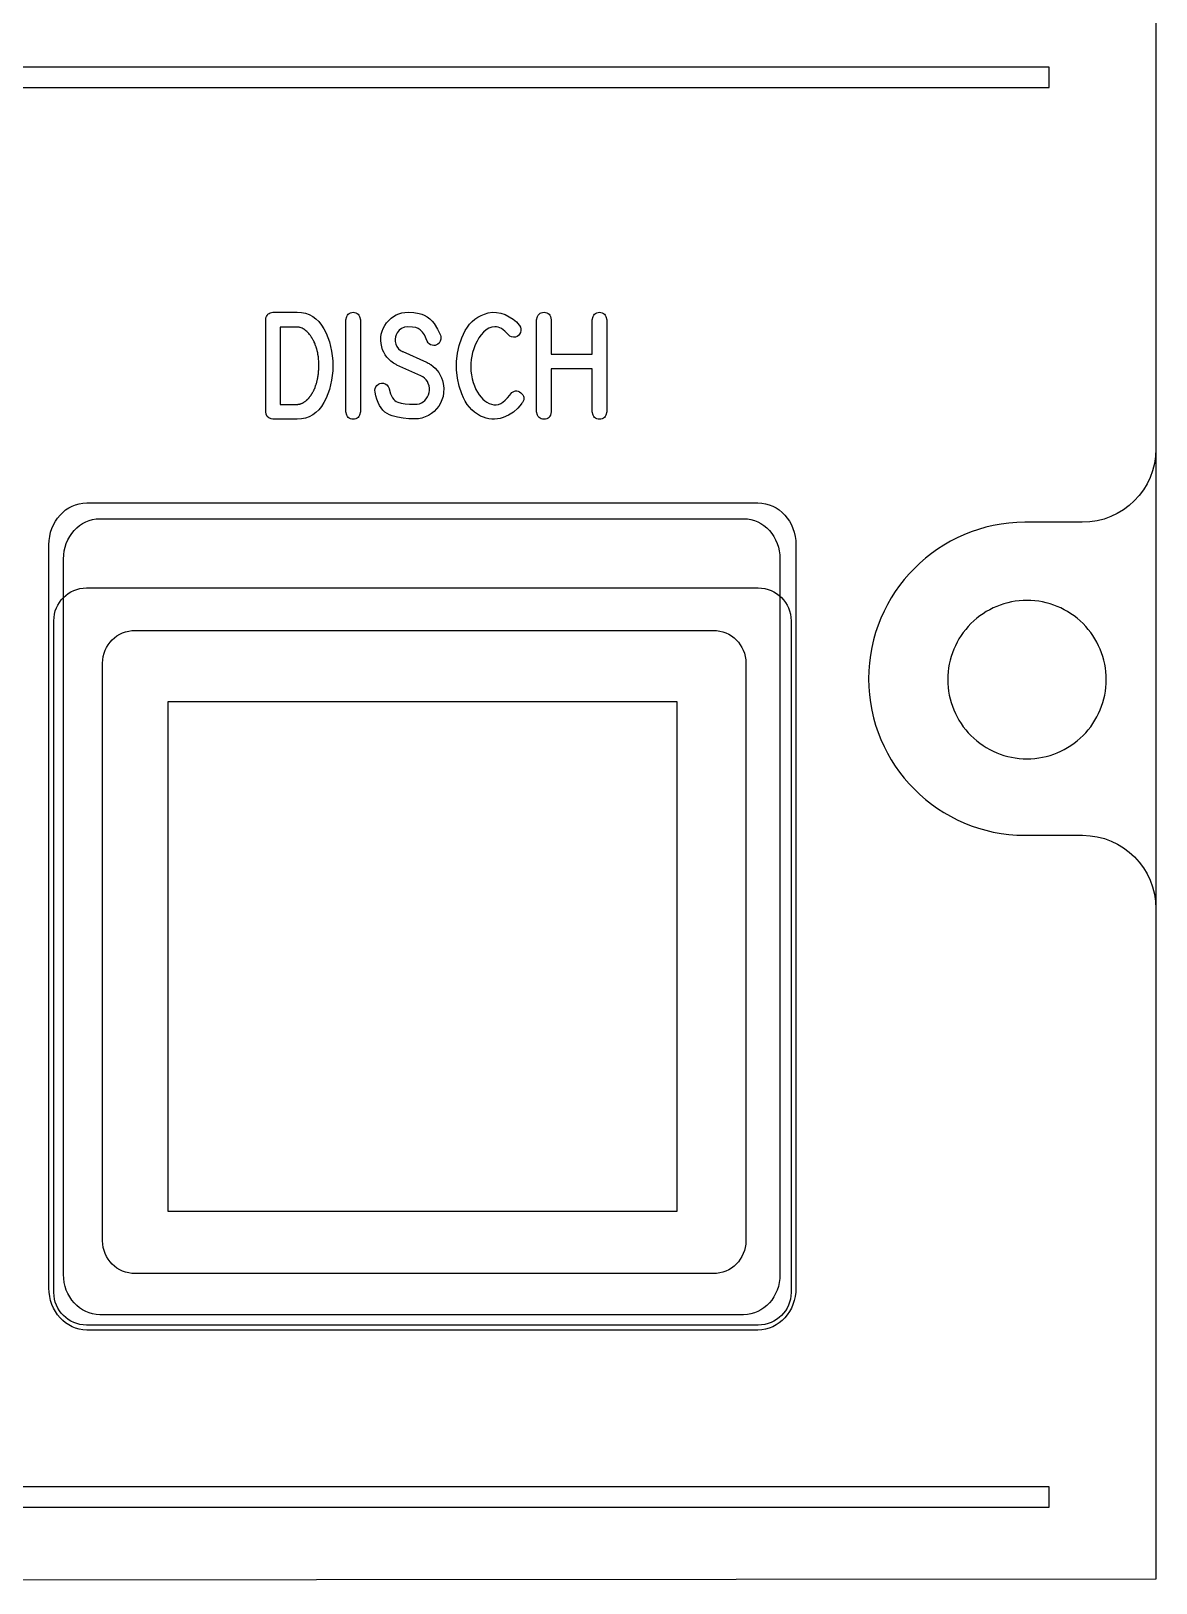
# Model space of a CAD drawing. Extents: x 686 to 831, y 82 to 686.
# Drawn here: x 795.47 to 830.8, y 253.6 to 302.34 of the extents above; entities that cross this region are included whole.
import ezdxf

# ---------------------------------------------------------------- set-up
doc = ezdxf.new("R2010")
doc.units = 0
for name, color, linetype in [('_BACKPANEL', 5, 'CONTINUOUS'), ('_ENGRAVING', 105, 'CONTINUOUS'), ('_LABELS', 30, 'CONTINUOUS'), ('_TOPLAYER', 1, 'CONTINUOUS')]:
    doc.layers.add(name, color=color, linetype=linetype)

msp = doc.modelspace()

# ---------------------------------------------------------------- linework, layer by layer
at = {"layer": '_BACKPANEL'}
for points in [[(830.8, 256.234), (830.8, 253.721), (685.8, 253.6), (685.8, 253.658), (685.8, 274.107), (685.8, 287.496), (685.8, 341.052), (685.8, 367.83), (685.8, 381.22), (830.8, 381.22), (830.8, 367.83), (830.8, 341.052), (830.8, 287.496), (830.8, 274.107)], [(797.217, 284.848), (818.312, 284.848), (818.418, 284.842), (818.52, 284.827), (818.618, 284.801), (818.713, 284.767), (818.803, 284.724), (818.887, 284.673), (818.966, 284.613), (819.039, 284.547), (819.106, 284.474), (819.165, 284.395), (819.216, 284.311), (819.259, 284.221), (819.294, 284.126), (819.319, 284.028), (819.334, 283.925), (819.34, 283.82), (819.34, 262.725), (819.334, 262.62), (819.319, 262.517), (819.294, 262.419), (819.259, 262.324), (819.216, 262.234), (819.165, 262.15), (819.106, 262.071), (819.039, 261.998), (818.966, 261.932), (818.887, 261.873), (818.803, 261.821), (818.713, 261.778), (818.618, 261.744), (818.52, 261.718), (818.418, 261.703), (818.312, 261.698), (797.217, 261.698), (797.111, 261.703), (797.009, 261.718), (796.911, 261.744), (796.816, 261.778), (796.726, 261.821), (796.642, 261.873), (796.563, 261.932), (796.49, 261.998), (796.424, 262.071), (796.365, 262.15), (796.313, 262.234), (796.27, 262.324), (796.236, 262.419), (796.21, 262.517), (796.195, 262.62), (796.19, 262.725), (796.19, 283.82), (796.195, 283.925), (796.21, 284.028), (796.236, 284.126), (796.27, 284.221), (796.313, 284.311), (796.365, 284.395), (796.424, 284.474), (796.49, 284.547), (796.563, 284.613), (796.642, 284.673), (796.726, 284.724), (796.816, 284.767), (796.911, 284.801), (797.009, 284.827), (797.111, 284.842)]]:
    msp.add_lwpolyline(points, close=True, dxfattribs=at)
msp.add_lwpolyline([(826.75, 279.483, 0.414214), (829.238, 281.971, 0.414214), (826.75, 284.459, 0.414214), (824.262, 281.971, 0.414214)], format="xyb", close=True, dxfattribs=at)
at = {"layer": '_ENGRAVING'}
for points in [[(691.63, 300.568), (827.447, 300.568), (827.447, 301.205), (691.63, 301.205)], [(803.069, 293.506), (803.826, 293.506), (803.963, 293.498), (804.09, 293.474), (804.209, 293.433), (804.319, 293.375), (804.421, 293.302), (804.513, 293.212), (804.597, 293.105), (804.671, 292.982), (804.737, 292.849), (804.794, 292.713), (804.843, 292.574), (804.882, 292.432), (804.913, 292.286), (804.935, 292.137), (804.948, 291.984), (804.953, 291.829), (804.948, 291.673), (804.935, 291.521), (804.913, 291.372), (804.882, 291.226), (804.842, 291.083), (804.794, 290.944), (804.737, 290.808), (804.671, 290.675), (804.596, 290.552), (804.512, 290.446), (804.42, 290.356), (804.318, 290.282), (804.209, 290.225), (804.09, 290.184), (803.962, 290.159), (803.826, 290.151), (803.069, 290.151), (803.072, 290.151), (803.069, 290.151), (803.011, 290.161), (802.938, 290.19), (802.886, 290.237), (802.856, 290.302), (802.846, 290.384), (802.844, 290.384), (802.846, 293.277), (802.844, 293.29), (802.85, 293.334), (802.864, 293.374), (802.885, 293.41), (802.914, 293.443), (802.948, 293.471), (802.986, 293.491), (803.027, 293.502), (803.071, 293.506)], [(805.819, 290.377), (805.791, 290.276), (805.77, 290.237), (805.744, 290.204), (805.713, 290.179), (805.677, 290.161), (805.636, 290.15), (805.59, 290.147), (805.544, 290.151), (805.503, 290.162), (805.467, 290.18), (805.436, 290.205), (805.41, 290.237), (805.389, 290.277), (805.362, 290.377), (805.362, 293.274), (805.389, 293.375), (805.41, 293.415), (805.436, 293.447), (805.467, 293.473), (805.503, 293.491), (805.544, 293.502), (805.59, 293.506), (805.636, 293.502), (805.677, 293.491), (805.713, 293.473), (805.744, 293.448), (805.77, 293.415), (805.791, 293.376), (805.819, 293.274)], [(807.892, 291.937), (807.918, 291.925), (807.947, 291.911), (807.972, 291.896), (807.997, 291.88), (808.024, 291.865), (808.1, 291.809), (808.168, 291.748), (808.228, 291.682), (808.281, 291.611), (808.327, 291.535), (808.365, 291.453), (808.395, 291.367), (808.417, 291.275), (808.435, 291.125), (808.43, 290.972), (808.411, 290.863), (808.379, 290.757), (808.334, 290.657), (808.277, 290.56), (808.209, 290.471), (808.133, 290.392), (808.049, 290.324), (807.956, 290.267), (807.852, 290.219), (807.745, 290.184), (807.637, 290.163), (807.527, 290.156), (807.343, 290.162), (807.163, 290.18), (806.987, 290.211), (806.815, 290.253), (806.734, 290.283), (806.658, 290.323), (806.588, 290.373), (806.525, 290.433), (806.467, 290.503), (806.416, 290.584), (806.371, 290.674), (806.332, 290.775), (806.303, 290.887), (806.28, 291.001), (806.275, 291.059), (806.282, 291.112), (806.303, 291.163), (806.337, 291.209), (806.38, 291.248), (806.428, 291.272), (806.481, 291.282), (806.539, 291.278), (806.597, 291.258), (806.647, 291.225), (806.686, 291.178), (806.716, 291.118), (806.72, 291.103), (806.766, 290.943), (806.826, 290.819), (806.862, 290.771), (806.901, 290.731), (806.943, 290.7), (806.99, 290.679), (807.095, 290.649), (807.219, 290.629), (807.362, 290.618), (807.524, 290.616), (807.6, 290.621), (807.669, 290.635), (807.732, 290.659), (807.79, 290.692), (807.84, 290.734), (807.885, 290.786), (807.924, 290.847), (807.956, 290.918), (807.977, 290.986), (807.986, 291.055), (807.985, 291.125), (807.972, 291.197), (807.95, 291.267), (807.92, 291.33), (807.88, 291.387), (807.833, 291.439), (807.779, 291.479), (807.71, 291.516), (806.966, 291.848), (806.942, 291.862), (806.855, 291.913), (806.777, 291.97), (806.707, 292.032), (806.647, 292.099), (806.594, 292.172), (806.55, 292.249), (806.515, 292.332), (806.489, 292.42), (806.468, 292.524), (806.458, 292.625), (806.46, 292.723), (806.473, 292.818), (806.497, 292.911), (806.533, 293.001), (806.581, 293.088), (806.639, 293.173), (806.706, 293.251), (806.778, 293.319), (806.855, 293.376), (806.938, 293.423), (807.025, 293.46), (807.117, 293.486), (807.214, 293.501), (807.317, 293.506), (807.493, 293.502), (807.661, 293.47), (807.741, 293.448), (807.823, 293.416), (807.918, 293.363), (808.002, 293.302), (808.073, 293.231), (808.133, 293.151), (808.235, 292.975), (808.328, 292.786), (808.342, 292.743), (808.347, 292.666), (808.326, 292.597), (808.286, 292.535), (808.252, 292.505), (808.209, 292.48), (808.164, 292.466), (808.118, 292.462), (808.069, 292.469), (808.022, 292.486), (807.981, 292.514), (807.946, 292.552), (807.916, 292.6), (807.827, 292.795), (807.77, 292.885), (807.694, 292.959), (807.626, 292.998), (807.553, 293.025), (807.448, 293.043), (807.301, 293.048), (807.199, 293.035), (807.111, 292.999), (807.035, 292.94), (806.971, 292.858), (806.939, 292.796), (806.918, 292.731), (806.91, 292.663), (806.913, 292.591), (806.932, 292.505), (806.966, 292.429), (807.016, 292.364), (807.08, 292.309), (807.095, 292.298), (807.113, 292.287), (807.13, 292.279), (807.15, 292.271)], [(810.904, 290.675), (810.889, 290.654), (810.881, 290.643), (810.875, 290.633), (810.756, 290.492), (810.62, 290.373), (810.467, 290.276), (810.297, 290.201), (810.208, 290.174), (810.119, 290.156), (810.03, 290.147), (809.942, 290.148), (809.854, 290.159), (809.766, 290.179), (809.679, 290.209), (809.592, 290.248), (809.495, 290.303), (809.404, 290.368), (809.32, 290.441), (809.243, 290.524), (809.172, 290.615), (809.108, 290.715), (809.051, 290.824), (809, 290.942), (808.919, 291.19), (808.865, 291.442), (808.838, 291.699), (808.838, 291.961), (808.865, 292.219), (808.919, 292.468), (809.001, 292.705), (809.111, 292.931), (809.176, 293.037), (809.248, 293.132), (809.327, 293.217), (809.413, 293.291), (809.506, 293.355), (809.606, 293.409), (809.713, 293.452), (809.827, 293.485), (809.962, 293.506), (810.096, 293.504), (810.231, 293.479), (810.365, 293.432), (810.493, 293.367), (810.61, 293.291), (810.714, 293.203), (810.806, 293.103), (810.814, 293.092), (810.843, 293.042), (810.858, 292.989), (810.859, 292.934), (810.844, 292.876), (810.818, 292.823), (810.783, 292.781), (810.738, 292.75), (810.685, 292.73), (810.624, 292.722), (810.566, 292.732), (810.51, 292.76), (810.457, 292.805), (810.35, 292.916), (810.246, 292.994), (810.143, 293.039), (810.092, 293.049), (810.042, 293.051), (809.945, 293.037), (809.853, 293.004), (809.767, 292.953), (809.685, 292.884), (809.61, 292.8), (809.541, 292.704), (809.479, 292.598), (809.424, 292.481), (809.376, 292.36), (809.339, 292.243), (809.312, 292.13), (809.295, 292.02), (809.284, 291.901), (809.282, 291.781), (809.287, 291.66), (809.301, 291.54), (809.323, 291.421), (809.354, 291.305), (809.395, 291.193), (809.446, 291.085), (809.549, 290.916), (809.605, 290.844), (809.664, 290.781), (809.726, 290.727), (809.792, 290.682), (809.86, 290.645), (809.932, 290.617), (810.005, 290.601), (810.078, 290.6), (810.15, 290.613), (810.222, 290.642), (810.293, 290.685), (810.364, 290.743), (810.435, 290.815), (810.505, 290.903), (810.536, 290.946), (810.574, 290.983), (810.612, 291.012), (810.651, 291.03), (810.691, 291.04), (810.731, 291.039), (810.772, 291.029), (810.813, 291.01), (810.855, 290.981), (810.921, 290.911), (810.94, 290.875), (810.951, 290.837), (810.952, 290.798), (810.945, 290.758), (810.929, 290.717)], [(811.352, 290.377), (811.352, 293.274), (811.379, 293.377), (811.401, 293.417), (811.428, 293.45), (811.459, 293.475), (811.497, 293.493), (811.539, 293.503), (811.587, 293.506), (811.634, 293.501), (811.676, 293.49), (811.712, 293.471), (811.742, 293.446), (811.766, 293.413), (811.785, 293.374), (811.805, 293.274), (811.805, 292.191), (813.099, 292.191), (813.099, 293.274), (813.126, 293.375), (813.147, 293.415), (813.173, 293.447), (813.204, 293.473), (813.239, 293.491), (813.28, 293.502), (813.326, 293.506), (813.372, 293.502), (813.413, 293.491), (813.449, 293.473), (813.48, 293.448), (813.507, 293.415), (813.528, 293.376), (813.555, 293.274), (813.555, 290.377), (813.528, 290.276), (813.507, 290.237), (813.48, 290.204), (813.449, 290.179), (813.413, 290.161), (813.372, 290.15), (813.326, 290.147), (813.28, 290.151), (813.239, 290.162), (813.204, 290.18), (813.173, 290.205), (813.147, 290.237), (813.126, 290.277), (813.099, 290.377), (813.099, 291.726), (811.805, 291.726), (811.805, 290.377), (811.785, 290.278), (811.766, 290.239), (811.742, 290.207), (811.712, 290.182), (811.676, 290.163), (811.634, 290.152), (811.587, 290.148), (811.539, 290.151), (811.497, 290.161), (811.459, 290.179), (811.428, 290.203), (811.401, 290.236), (811.379, 290.276)], [(803.826, 290.613), (803.833, 290.613), (803.841, 290.613), (803.846, 290.614), (803.853, 290.615), (803.861, 290.616), (803.87, 290.616), (803.876, 290.617), (803.884, 290.618), (803.89, 290.619), (803.898, 290.62), (803.911, 290.623), (803.918, 290.625), (803.926, 290.629), (803.933, 290.63), (803.942, 290.633), (803.948, 290.634), (803.956, 290.638), (803.971, 290.644), (803.987, 290.651), (803.993, 290.653), (804.001, 290.657), (804.014, 290.666), (804.03, 290.674), (804.037, 290.678), (804.045, 290.684), (804.059, 290.693), (804.066, 290.697), (804.075, 290.703), (804.082, 290.708), (804.09, 290.715), (804.096, 290.719), (804.104, 290.724), (804.12, 290.738), (804.133, 290.751), (804.139, 290.757), (804.148, 290.765), (804.154, 290.772), (804.162, 290.78), (804.176, 290.793), (804.183, 290.8), (804.191, 290.808), (804.197, 290.815), (804.205, 290.824), (804.218, 290.841), (804.233, 290.859), (804.246, 290.877), (804.252, 290.886), (804.26, 290.895), (804.266, 290.905), (804.273, 290.915), (804.279, 290.925), (804.286, 290.936), (804.299, 290.956), (804.304, 290.966), (804.311, 290.977), (804.317, 290.987), (804.324, 290.998), (804.334, 291.019), (804.34, 291.031), (804.347, 291.044), (804.352, 291.055), (804.36, 291.067), (804.364, 291.078), (804.369, 291.091), (804.381, 291.116), (804.392, 291.142), (804.396, 291.155), (804.401, 291.168), (804.405, 291.182), (804.411, 291.196), (804.419, 291.223), (804.423, 291.236), (804.429, 291.25), (804.437, 291.278), (804.446, 291.306), (804.449, 291.32), (804.453, 291.336), (804.456, 291.35), (804.461, 291.365), (804.463, 291.377), (804.467, 291.393), (804.472, 291.424), (804.475, 291.438), (804.479, 291.454), (804.48, 291.467), (804.483, 291.483), (804.488, 291.514), (804.491, 291.529), (804.495, 291.545), (804.498, 291.576), (804.499, 291.59), (804.501, 291.608), (804.504, 291.639), (804.506, 291.67), (804.508, 291.703), (804.509, 291.734), (804.51, 291.749), (804.512, 291.766), (804.513, 291.78), (804.514, 291.798), (804.514, 291.812), (804.514, 291.829), (804.514, 291.844), (804.514, 291.86), (804.513, 291.875), (804.512, 291.893), (804.512, 291.907), (804.512, 291.924), (804.509, 291.957), (804.508, 291.986), (804.504, 292.02), (804.503, 292.05), (804.499, 292.081), (804.497, 292.096), (804.496, 292.112), (804.49, 292.143), (804.487, 292.157), (804.485, 292.173), (804.48, 292.204), (804.475, 292.235), (804.467, 292.265), (804.463, 292.292), (804.458, 292.306), (804.454, 292.322), (804.45, 292.336), (804.446, 292.351), (804.438, 292.379), (804.43, 292.407), (804.425, 292.419), (804.421, 292.433), (804.411, 292.461), (804.401, 292.487), (804.396, 292.5), (804.392, 292.514), (804.385, 292.525), (804.381, 292.538), (804.369, 292.563), (804.36, 292.586), (804.348, 292.61), (804.342, 292.621), (804.337, 292.632), (804.324, 292.654), (804.311, 292.676), (804.304, 292.686), (804.299, 292.697), (804.286, 292.717), (804.279, 292.727), (804.274, 292.736), (804.247, 292.774), (804.221, 292.81), (804.193, 292.843), (804.164, 292.874), (804.136, 292.902), (804.106, 292.926), (804.075, 292.951), (804.045, 292.972), (804.016, 292.99), (803.987, 293.005), (803.956, 293.017), (803.926, 293.028), (803.911, 293.032), (803.898, 293.038), (803.87, 293.043), (803.841, 293.044), (803.833, 293.044), (803.826, 293.044), (803.296, 293.044), (803.296, 290.613)], [(797.227, 287.523), (818.302, 287.523), (818.424, 287.516), (818.543, 287.496), (818.657, 287.463), (818.767, 287.419), (818.871, 287.364), (818.969, 287.298), (819.06, 287.222), (819.145, 287.137), (819.222, 287.044), (819.29, 286.942), (819.35, 286.833), (819.4, 286.718), (819.439, 286.597), (819.469, 286.47), (819.487, 286.339), (819.493, 286.204), (819.493, 262.863), (819.487, 262.728), (819.469, 262.596), (819.439, 262.47), (819.4, 262.349), (819.35, 262.233), (819.29, 262.125), (819.222, 262.023), (819.145, 261.93), (819.06, 261.845), (818.969, 261.769), (818.871, 261.703), (818.767, 261.648), (818.657, 261.603), (818.543, 261.571), (818.424, 261.551), (818.302, 261.544), (797.227, 261.544), (797.105, 261.551), (796.986, 261.571), (796.872, 261.603), (796.763, 261.648), (796.658, 261.703), (796.56, 261.769), (796.469, 261.845), (796.384, 261.93), (796.307, 262.023), (796.239, 262.125), (796.18, 262.233), (796.13, 262.349), (796.09, 262.47), (796.06, 262.596), (796.042, 262.728), (796.036, 262.863), (796.036, 286.204), (796.042, 286.339), (796.06, 286.47), (796.09, 286.597), (796.13, 286.718), (796.18, 286.833), (796.239, 286.942), (796.307, 287.044), (796.384, 287.137), (796.469, 287.222), (796.56, 287.298), (796.658, 287.364), (796.763, 287.419), (796.872, 287.463), (796.986, 287.496), (797.105, 287.516)], [(797.635, 287.023), (817.851, 287.023), (817.968, 287.016), (818.082, 286.997), (818.191, 286.966), (818.296, 286.923), (818.396, 286.87), (818.49, 286.806), (818.578, 286.733), (818.659, 286.652), (818.733, 286.562), (818.798, 286.464), (818.855, 286.359), (818.903, 286.248), (818.942, 286.132), (818.97, 286.01), (818.987, 285.884), (818.993, 285.754), (818.993, 263.291), (818.987, 263.161), (818.97, 263.035), (818.942, 262.913), (818.903, 262.797), (818.855, 262.686), (818.798, 262.581), (818.733, 262.483), (818.659, 262.393), (818.578, 262.312), (818.49, 262.239), (818.396, 262.175), (818.296, 262.122), (818.191, 262.079), (818.082, 262.048), (817.968, 262.029), (817.851, 262.023), (797.635, 262.023), (797.518, 262.029), (797.404, 262.048), (797.295, 262.079), (797.19, 262.122), (797.09, 262.175), (796.995, 262.239), (796.908, 262.312), (796.827, 262.393), (796.753, 262.483), (796.687, 262.581), (796.63, 262.686), (796.582, 262.797), (796.544, 262.913), (796.516, 263.035), (796.499, 263.161), (796.493, 263.291), (796.493, 285.754), (796.499, 285.884), (796.516, 286.01), (796.544, 286.132), (796.582, 286.248), (796.63, 286.359), (796.687, 286.464), (796.753, 286.562), (796.827, 286.652), (796.908, 286.733), (796.995, 286.806), (797.09, 286.87), (797.19, 286.923), (797.295, 286.966), (797.404, 286.997), (797.518, 287.016)], [(691.63, 255.982), (827.447, 255.982), (827.447, 256.618), (691.63, 256.618)]]:
    msp.add_lwpolyline(points, close=True, dxfattribs=at)
at = {"layer": '_LABELS'}
msp.add_lwpolyline([(815.765, 265.272), (815.765, 281.274), (799.765, 281.274), (799.765, 265.272)], close=True, dxfattribs=at)
at = {"layer": '_TOPLAYER'}
msp.add_lwpolyline([(830.8, 360.497), (830.8, 290.832), (830.799, 290.832), (830.799, 289.218), (830.788, 288.982), (830.752, 288.753), (830.695, 288.532), (830.617, 288.32), (830.52, 288.118), (830.404, 287.928), (830.271, 287.75), (830.121, 287.586), (829.957, 287.437), (829.778, 287.305), (829.587, 287.189), (829.385, 287.092), (829.172, 287.014), (828.95, 286.957), (828.72, 286.922), (828.483, 286.91), (826.682, 286.91), (826.43, 286.904), (826.18, 286.885), (825.935, 286.853), (825.693, 286.81), (825.456, 286.755), (825.223, 286.688), (824.995, 286.61), (824.772, 286.522), (824.555, 286.423), (824.343, 286.314), (824.138, 286.195), (823.939, 286.067), (823.747, 285.93), (823.561, 285.783), (823.383, 285.628), (823.213, 285.465), (823.051, 285.294), (822.896, 285.116), (822.751, 284.93), (822.614, 284.737), (822.486, 284.537), (822.368, 284.332), (822.26, 284.12), (822.162, 283.902), (822.074, 283.679), (821.997, 283.452), (821.931, 283.219), (821.876, 282.982), (821.833, 282.741), (821.801, 282.496), (821.782, 282.247), (821.776, 281.995), (821.782, 281.744), (821.801, 281.495), (821.833, 281.25), (821.876, 281.009), (821.931, 280.772), (821.997, 280.54), (822.074, 280.312), (822.162, 280.089), (822.26, 279.871), (822.368, 279.66), (822.486, 279.454), (822.614, 279.255), (822.751, 279.062), (822.896, 278.876), (823.051, 278.697), (823.213, 278.526), (823.383, 278.363), (823.561, 278.209), (823.747, 278.062), (823.939, 277.925), (824.138, 277.797), (824.343, 277.678), (824.555, 277.569), (824.772, 277.47), (824.995, 277.382), (825.223, 277.304), (825.456, 277.238), (825.693, 277.183), (825.935, 277.139), (826.18, 277.108), (826.43, 277.089), (826.682, 277.082), (828.494, 277.082), (828.73, 277.069), (828.959, 277.033), (829.18, 276.976), (829.392, 276.897), (829.594, 276.8), (829.784, 276.684), (829.961, 276.551), (830.125, 276.402), (830.274, 276.238), (830.406, 276.061), (830.522, 275.871), (830.619, 275.669), (830.696, 275.458), (830.753, 275.237), (830.788, 275.009), (830.8, 274.774), (830.8, 259.326), (830.8, 253.721), (685.8, 253.6)], dxfattribs=at)
msp.add_lwpolyline([(798.747, 283.516), (816.897, 283.516), (817.002, 283.511), (817.104, 283.495), (817.202, 283.47), (817.296, 283.436), (817.386, 283.393), (817.471, 283.341), (817.55, 283.283), (817.622, 283.216), (817.688, 283.144), (817.747, 283.065), (817.799, 282.98), (817.842, 282.891), (817.876, 282.796), (817.901, 282.698), (817.917, 282.596), (817.922, 282.491), (817.922, 264.341), (817.917, 264.236), (817.901, 264.134), (817.876, 264.036), (817.842, 263.942), (817.799, 263.852), (817.747, 263.767), (817.688, 263.688), (817.622, 263.616), (817.55, 263.55), (817.471, 263.491), (817.386, 263.439), (817.296, 263.396), (817.202, 263.362), (817.104, 263.337), (817.002, 263.321), (816.897, 263.316), (798.747, 263.316), (798.642, 263.321), (798.54, 263.337), (798.442, 263.362), (798.347, 263.396), (798.258, 263.439), (798.173, 263.491), (798.094, 263.55), (798.022, 263.616), (797.955, 263.688), (797.897, 263.767), (797.845, 263.852), (797.802, 263.942), (797.768, 264.036), (797.743, 264.134), (797.727, 264.236), (797.722, 264.341), (797.722, 282.491), (797.727, 282.596), (797.743, 282.698), (797.768, 282.796), (797.802, 282.891), (797.845, 282.98), (797.897, 283.065), (797.955, 283.144), (798.022, 283.216), (798.094, 283.283), (798.173, 283.341), (798.258, 283.393), (798.347, 283.436), (798.442, 283.47), (798.54, 283.495), (798.642, 283.511)], close=True, dxfattribs=at)

doc.saveas('drawing.dxf')
